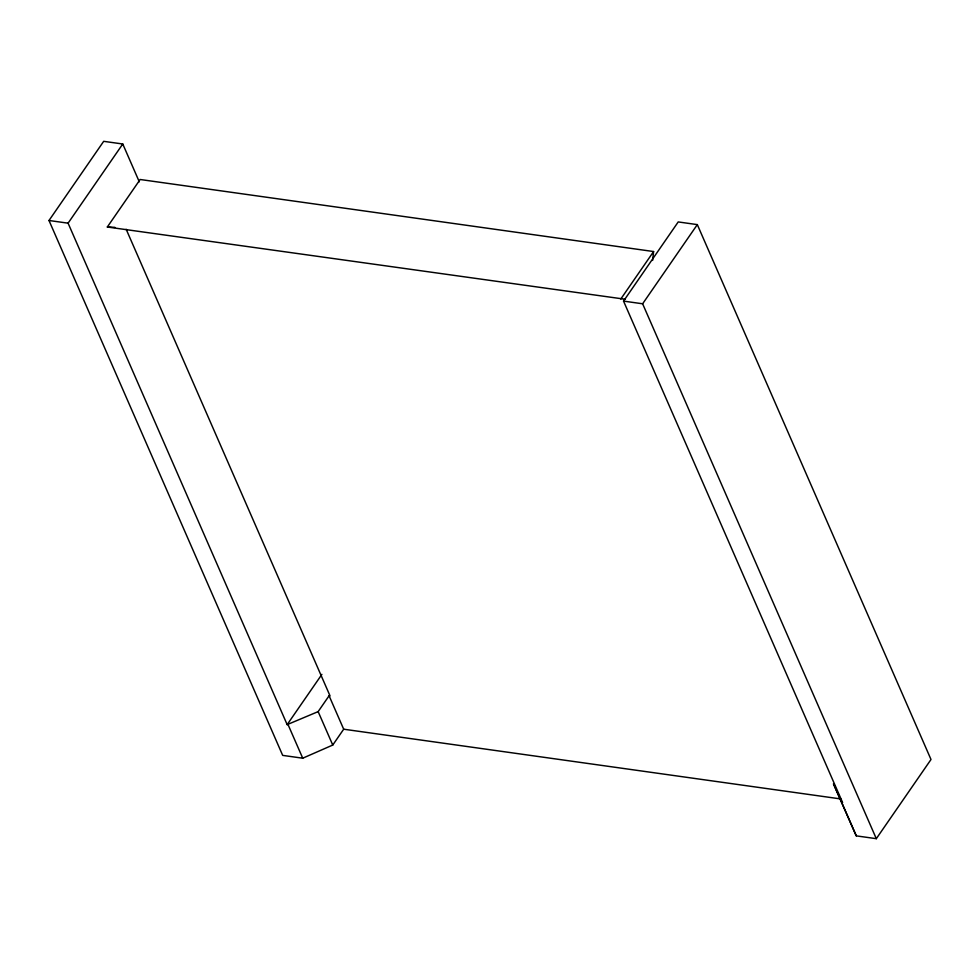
<?xml version="1.0" encoding="UTF-8"?>
<svg xmlns="http://www.w3.org/2000/svg" width="980" height="980" viewBox="0 0 980 980"><rect width="100%" height="100%" fill="white"/><g stroke="black" fill="none" stroke-linecap="round" stroke-linejoin="round"><path stroke-width="1.47" d="M652.607 260.423L653.599 251.542L140.14 179.499L107.322 227.005L625.338 299.268M126.175 229.283L330.04 695.91L329.084 695.776L343.686 729.206L332.759 745.045L302.734 758.202L282.681 755.384L49 220.5L103.684 141.328L122.77 143.999L139.295 181.827M329.084 695.776L318.145 711.615L287.165 724.636L68.085 223.171L122.77 143.999M287.165 724.636L321.893 674.363M620.781 299.047L653.599 251.542M841.661 802.436L842.616 802.571L623.537 301.105L678.221 221.933L697.319 224.616L931 759.5L876.316 838.672L856.275 835.867L833.514 783.914L856.275 835.867M876.316 838.672L642.623 303.788L697.319 224.616M107.322 227.005L114.93 227.372M49 220.5L68.085 223.171M623.537 301.105L642.623 303.788M343.686 729.206L840.865 798.957M318.145 711.615L332.759 745.045M288.12 724.771L302.734 758.202"/></g></svg>
